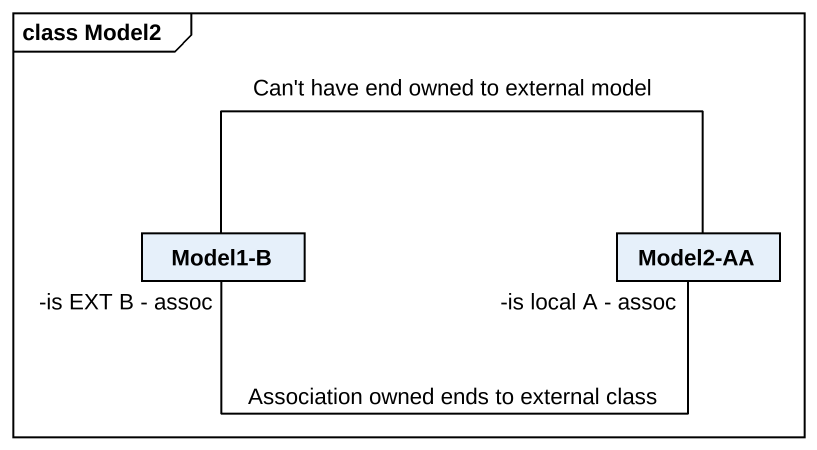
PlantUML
@startuml
mainframe class Model2
hide circle
hide empty members
class "Model1-B" as Model1_B
class "Model2-AA" as Model2_AA
Model1_B "-is EXT B - assoc" -right- "-is local A - assoc" Model2_AA : Association owned ends to external class
Model1_B -right- Model2_AA : Can't have end owned to external model
@enduml
